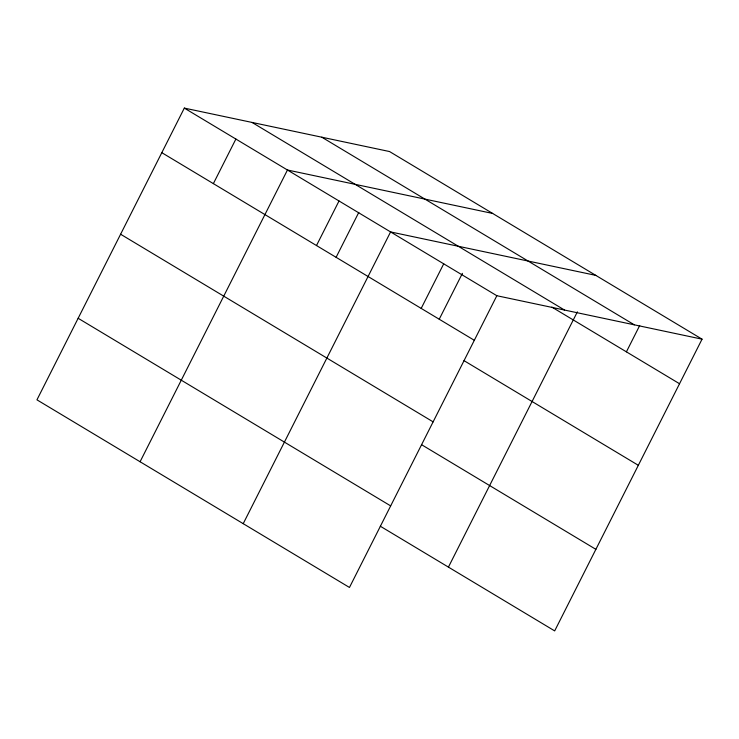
<?xml version="1.0" encoding="UTF-8"?>
<svg xmlns="http://www.w3.org/2000/svg" width="739" height="739" viewBox="0 0 739 739"><rect width="100%" height="100%" fill="white"/><g stroke="black" fill="none" stroke-linecap="round" stroke-linejoin="round"><path stroke-width="1.11" d="M702.05 339.164L389.536 151.541L184.325 108.097L36.95 399.836L349.464 587.459L496.839 295.72L702.05 339.164L554.675 630.903L380.317 526.223M213.368 183.632L235.889 139.052M140.077 461.755L287.453 170.007L492.664 213.451M316.495 245.542L339.016 200.971M336.116 257.292L358.775 212.426M243.214 523.674L390.58 231.926L595.791 275.37M421.193 308.403L443.714 263.823M439.243 319.202L462.42 273.328M448.425 567.118L577.371 311.84M626.404 351.847L639.706 325.502M321.816 137.205L634.33 324.827M252.045 122.434L564.559 310.057M551.876 307.101L679.529 383.735M184.325 108.097L496.839 295.72M161.804 152.668L474.318 340.3M463.972 360.623L638.33 465.302M120.605 234.235L433.119 421.858M421.516 444.666L595.883 549.345M78.149 318.278L390.672 505.901"/></g></svg>
